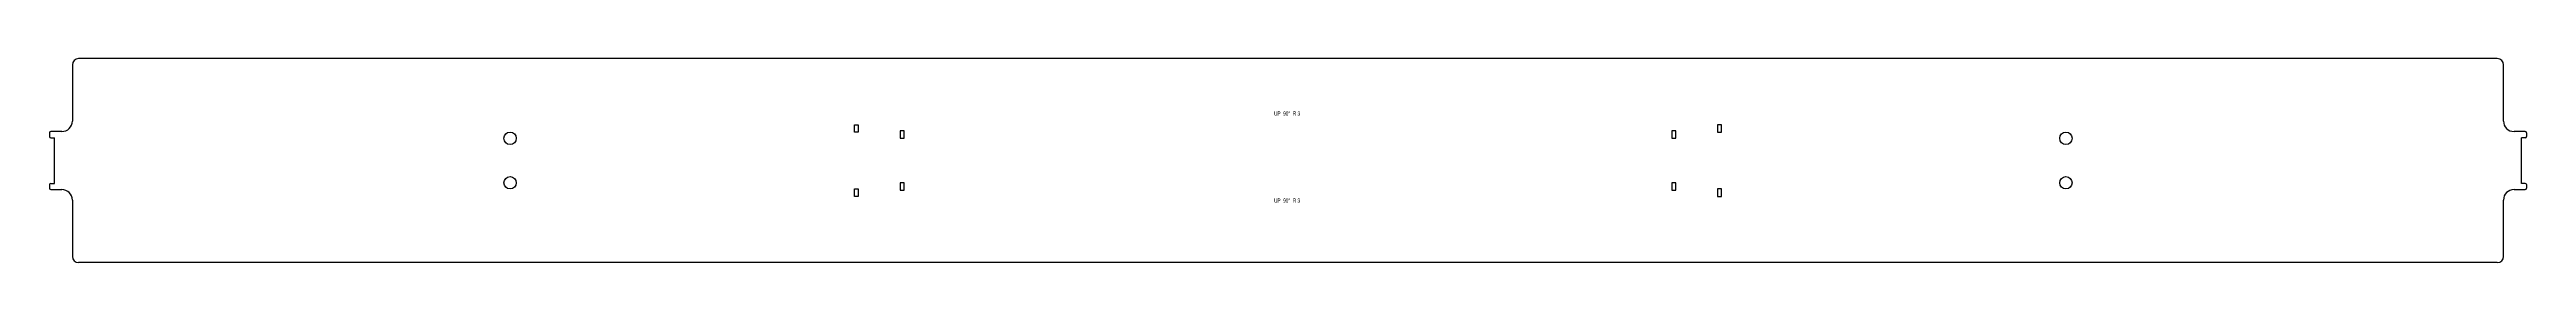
# Model space of a CAD drawing. Header units: millimetres. Extents: x 4 to 2004, y 4 to 169.
import ezdxf

# ---------------------------------------------------------------- set-up
doc = ezdxf.new("R2010")
doc.units = ezdxf.units.MM
doc.layers.add('CUT', color=7, linetype='Continuous', lineweight=25)
doc.styles.add('SLDTEXTSTYLE0', font='TXT', dxfattribs={"width": 0.645833})

msp = doc.modelspace()

# ---------------------------------------------------------------- linework, layer by layer
at = {"layer": 'CUT', "color": 3}
for p, q in [((22, 163.7), (22, 118.1)), ((1980, 168.7), (27, 168.7)), ((1985, 118.1), (1985, 163.7)), ((3.5, 108.6), (3.5, 105.6)), ((13.5, 109.6), (4.5, 109.6)), ((4.5, 104.6), (7.5, 104.6)), ((7.5, 67.6), (7.5, 104.6)), ((653.4, 115.1), (656.6, 115.1)), ((653.4, 109.1), (653.4, 115.1)), ((656.6, 109.1), (653.4, 109.1)), ((656.6, 115.1), (656.6, 109.1)), ((690.4, 110.1), (690.4, 104.1)), ((693.6, 110.1), (690.4, 110.1)), ((690.4, 104.1), (693.6, 104.1)), ((693.6, 104.1), (693.6, 110.1)), ((1313.4, 110.1), (1313.4, 104.1)), ((1316.6, 110.1), (1313.4, 110.1)), ((1313.4, 104.1), (1316.6, 104.1)), ((1316.6, 104.1), (1316.6, 110.1)), ((1353.6, 115.1), (1350.4, 115.1)), ((1350.4, 115.1), (1350.4, 109.1)), ((1350.4, 109.1), (1353.6, 109.1)), ((1353.6, 109.1), (1353.6, 115.1)), ((2002.5, 109.6), (1993.5, 109.6)), ((2002.5, 104.6), (1999.5, 104.6)), ((1999.5, 67.6), (1999.5, 104.6)), ((2003.5, 108.6), (2003.5, 105.6)), ((3.5, 66.6), (3.5, 63.6)), ((4.5, 67.6), (7.5, 67.6)), ((4.5, 62.6), (13.5, 62.6)), ((653.4, 63.1), (656.6, 63.1)), ((653.4, 57.1), (653.4, 63.1)), ((656.6, 63.1), (656.6, 57.1)), ((690.4, 68.1), (690.4, 62.1)), ((693.6, 68.1), (690.4, 68.1)), ((690.4, 62.1), (693.6, 62.1)), ((693.6, 62.1), (693.6, 68.1)), ((1313.4, 68.1), (1313.4, 62.1)), ((1316.6, 68.1), (1313.4, 68.1)), ((1313.4, 62.1), (1316.6, 62.1)), ((1316.6, 62.1), (1316.6, 68.1)), ((1353.6, 63.1), (1350.4, 63.1)), ((1350.4, 63.1), (1350.4, 57.1)), ((1353.6, 57.1), (1353.6, 63.1)), ((1993.5, 62.6), (2002.5, 62.6)), ((2002.5, 67.6), (1999.5, 67.6)), ((2003.5, 66.6), (2003.5, 63.6)), ((22, 54.1), (22, 8.5)), ((656.6, 57.1), (653.4, 57.1)), ((1350.4, 57.1), (1353.6, 57.1)), ((1985, 8.5), (1985, 54.1)), ((1980, 3.5), (27, 3.5))]:
    msp.add_line(p, q, dxfattribs=at)
for centre in [(375.4, 104.1), (1631.7, 104.1), (375.4, 68.1), (1631.7, 68.1)]:
    msp.add_circle(centre, 5, dxfattribs=at)
for centre, radius, start, end in [((27, 163.7), 5, 90, 180), ((1980, 163.7), 5, 0, 90), ((4.5, 108.6), 1, 90, 180), ((4.5, 105.6), 1, 180, 270), ((13.5, 118.1), 8.5, 270, 0), ((1993.5, 118.1), 8.5, 180, 270), ((2002.5, 108.6), 1, 0, 90), ((2002.5, 105.6), 1, 270, 0), ((4.5, 66.6), 1, 90, 180), ((4.5, 63.6), 1, 180, 270), ((13.5, 54.1), 8.5, 0, 90), ((1993.5, 54.1), 8.5, 90, 180), ((2002.5, 66.6), 1, 0, 90), ((2002.5, 63.6), 1, 270, 0), ((27, 8.5), 5, 180, 270), ((1980, 8.5), 5, 270, 0)]:
    msp.add_arc(centre, radius, start, end, dxfattribs=at)

# ---------------------------------------------------------------- texts
at = {"color": 7, "linetype": 'Continuous', "lineweight": 0, "char_height": 3.5, "attachment_point": 2, "style": 'SLDTEXTSTYLE0'}
for insert in [(1002.8, 125.9), (1002.8, 55.4)]:
    msp.add_mtext('UP  90°  R 3', dxfattribs=dict(at, insert=insert))

doc.saveas('drawing.dxf')
